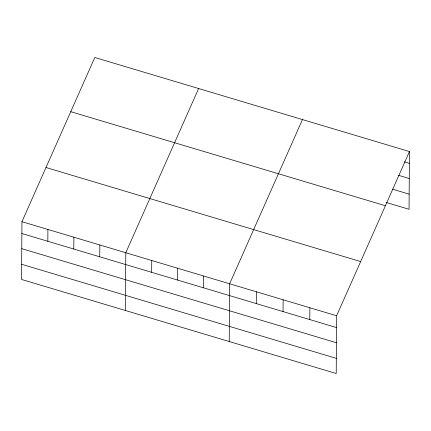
<?xml version="1.0" encoding="UTF-8"?>
<svg xmlns="http://www.w3.org/2000/svg" width="431" height="431" viewBox="0 0 431 431"><rect width="100%" height="100%" fill="white"/><g stroke="black" fill="none" stroke-linecap="round" stroke-linejoin="round"><path stroke-width="0.65" d="M21.954 221.701L21.55 279.45L336.212 373.51L336.616 315.756L409.45 151.55L94.788 57.49L21.954 221.701L336.616 315.756M47.83 241.279L47.911 229.459M73.787 249.037L73.873 237.217M99.75 256.801L99.83 244.98M125.389 310.487L125.793 252.738L198.626 88.533M151.669 272.317L151.75 260.496M177.626 280.08L177.712 268.26M203.588 287.838L203.669 276.018M229.227 341.53L229.631 283.776L302.465 119.57M256.294 303.591L256.375 291.771M283.038 311.586L283.124 299.766M309.787 319.581L309.867 307.761M409.45 151.55L409.046 209.299L386.122 202.446M404.273 161.846L409.369 163.371M398.438 175.293L409.261 178.526M392.598 189.193L409.154 194.144M70.754 111.683L385.416 205.738M45.988 167.514L360.65 261.569M21.873 233.521L336.53 327.576M21.765 248.676L336.428 342.737M21.658 264.295L336.315 358.35"/></g></svg>
